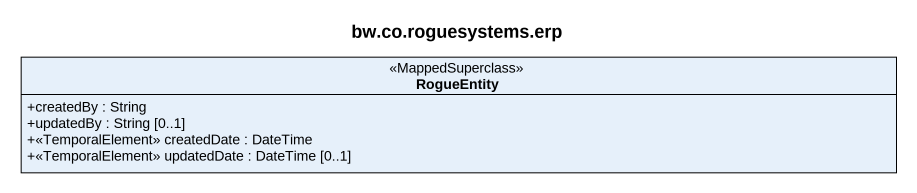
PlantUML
@startuml
title bw.co.roguesystems.erp
hide circle
hide empty members
skinparam classAttributeIconSize 0
class RogueEntity <<MappedSuperclass>> {
  +createdBy : String
  +updatedBy : String [0..1]
  +<<TemporalElement>> createdDate : DateTime
  +<<TemporalElement>> updatedDate : DateTime [0..1]
}
@enduml
